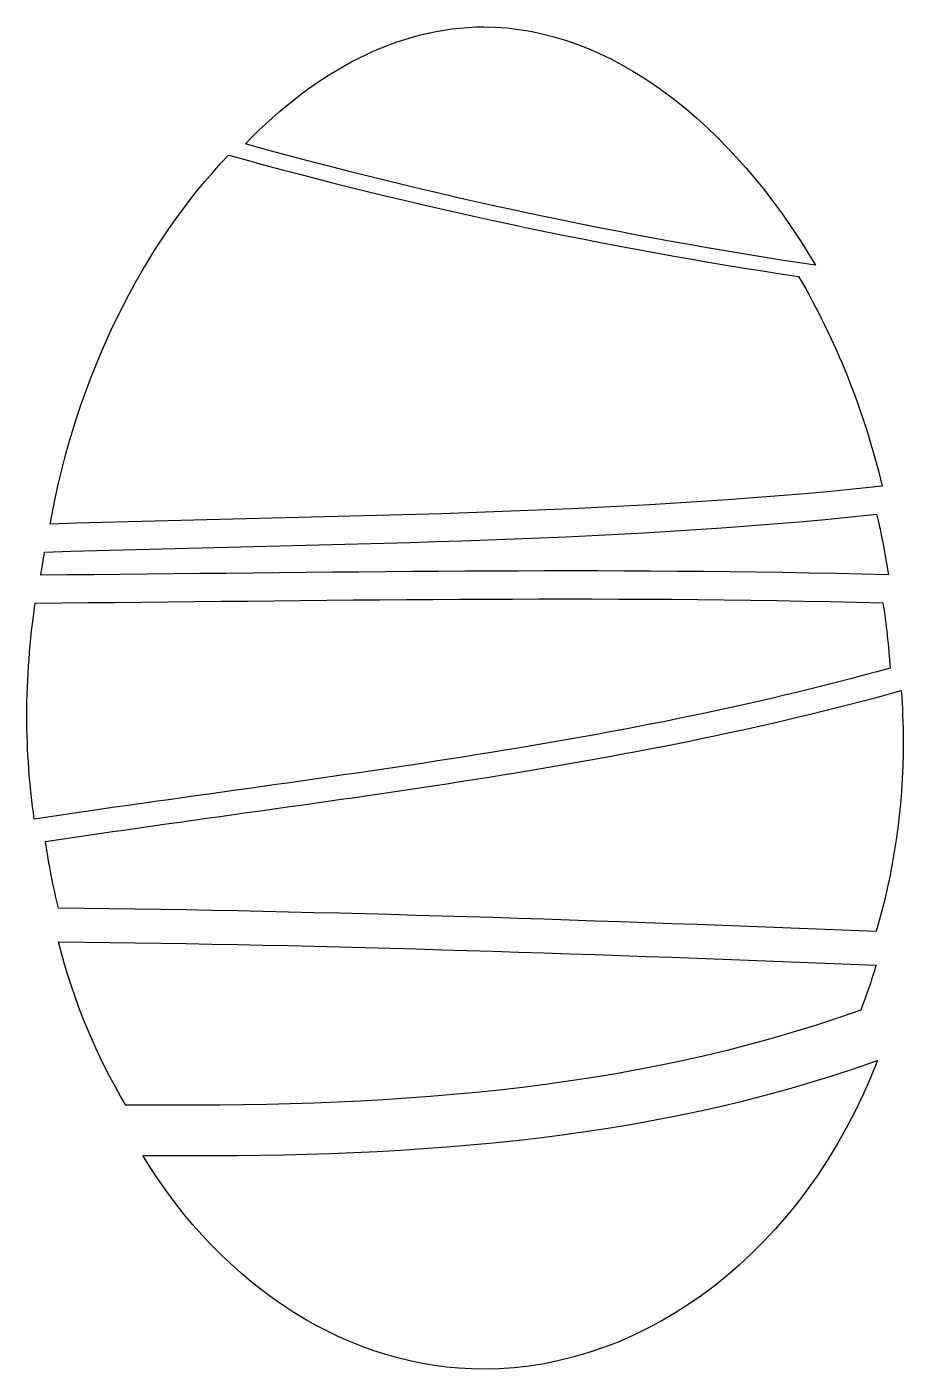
# Model space of a CAD drawing. Header units: centimetres. Extents: x -4.5 to 4.5, y -6.9 to 6.9.
import ezdxf

# ---------------------------------------------------------------- set-up
doc = ezdxf.new("R2010")
doc.units = ezdxf.units.CM
doc.header["$MEASUREMENT"] = 0
doc.layers.add('Camada 1', color=7, linetype='Continuous')

msp = doc.modelspace()

# ---------------------------------------------------------------- linework, layer by layer
at = {"layer": 'Camada 1'}
for points, knots in [([(0.19264, 6.87905), (-0.68223, 6.87905), (-1.53369, 6.42479), (-2.2511, 5.67903), (-2.2511, 5.67903), (-0.34464, 5.1497), (1.61187, 4.73209), (3.59154, 4.43501), (3.59154, 4.43501), (2.73876, 5.89115), (1.47886, 6.87905), (0.19264, 6.87905)], [0, 0, 0, 0, 0.25, 0.25, 0.25, 0.25, 0.5, 0.5, 0.5, 0.5, 1, 1, 1, 1]), ([(3.41955, 4.32034), (1.43989, 4.61742), (-0.51663, 5.03503), (-2.42308, 5.56433), (-2.42308, 5.56433), (-3.30573, 4.64683), (-3.98388, 3.28711), (-4.25111, 1.7823), (-4.25111, 1.7823), (-1.39618, 1.87255), (1.4649, 1.87086), (4.27612, 2.17066), (4.27612, 2.17066), (4.09112, 2.94853), (3.79479, 3.67968), (3.41955, 4.32034)], [0, 0, 0, 0, 0.2, 0.2, 0.2, 0.2, 0.4, 0.4, 0.4, 0.4, 0.6, 0.6, 0.6, 0.6, 1, 1, 1, 1]), ([(4.34062, 1.26083), (4.30789, 1.47123), (4.26738, 1.67924), (4.21878, 1.88403), (4.21878, 1.88403), (1.40766, 1.58423), (-1.45346, 1.5859), (-4.3084, 1.49567), (-4.3084, 1.49567), (-4.32234, 1.41719), (-4.33547, 1.33851), (-4.34716, 1.25926), (-4.34716, 1.25926), (-1.45301, 1.28158), (1.455, 1.34254), (4.34062, 1.26083)], [0, 0, 0, 0, 0.2, 0.2, 0.2, 0.2, 0.4, 0.4, 0.4, 0.4, 0.6, 0.6, 0.6, 0.6, 1, 1, 1, 1]), ([(-4.40452, 0.97262), (-4.46029, 0.59384), (-4.49077, 0.20737), (-4.49077, -0.18276), (-4.49077, -0.18276), (-4.49077, -0.54892), (-4.46339, -0.90195), (-4.41409, -1.24165), (-4.41409, -1.24165), (-1.48235, -0.79969), (1.48633, -0.49552), (4.35709, 0.30637), (4.35709, 0.30637), (4.34182, 0.53097), (4.31746, 0.75394), (4.28319, 0.97415), (4.28319, 0.97415), (1.39764, 1.05589), (-1.51037, 0.99493), (-4.40452, 0.97262)], [0, 0, 0, 0, 0.16666667, 0.16666667, 0.16666667, 0.16666667, 0.33333333, 0.33333333, 0.33333333, 0.33333333, 0.5, 0.5, 0.5, 0.5, 0.66666667, 0.66666667, 0.66666667, 0.66666667, 1, 1, 1, 1]), ([(-4.16608, -2.15467), (-1.3729, -2.18264), (1.42023, -2.284), (4.21349, -2.39274), (4.21349, -2.39274), (4.391, -1.79558), (4.49077, -1.14047), (4.49077, -0.43808), (4.49077, -0.43808), (4.49077, -0.26557), (4.48339, -0.09383), (4.47177, 0.07709), (4.47177, 0.07709), (1.60101, -0.72478), (-1.36769, -1.02895), (-4.29941, -1.47099), (-4.29941, -1.47099), (-4.26532, -1.70546), (-4.22151, -1.93414), (-4.16608, -2.15467)], [0, 0, 0, 0, 0.16666667, 0.16666667, 0.16666667, 0.16666667, 0.33333333, 0.33333333, 0.33333333, 0.33333333, 0.5, 0.5, 0.5, 0.5, 0.66666667, 0.66666667, 0.66666667, 0.66666667, 1, 1, 1, 1]), ([(-3.47464, -4.17278), (-0.90056, -4.19379), (1.6473, -4.06488), (4.05585, -3.19832), (4.05585, -3.19832), (4.11356, -3.04859), (4.16647, -2.8949), (4.21349, -2.73678), (4.21349, -2.73678), (1.42023, -2.62796), (-1.3729, -2.5267), (-4.16608, -2.49863), (-4.16608, -2.49863), (-4.01026, -3.11897), (-3.77298, -3.68103), (-3.47464, -4.17278)], [0, 0, 0, 0, 0.2, 0.2, 0.2, 0.2, 0.4, 0.4, 0.4, 0.4, 0.6, 0.6, 0.6, 0.6, 1, 1, 1, 1]), ([(-3.30266, -4.68883), (-2.47287, -6.05683), (-1.16795, -6.87905), (0.19264, -6.87905), (0.19264, -6.87905), (1.85724, -6.87905), (3.47718, -5.66213), (4.22785, -3.71429), (4.22785, -3.71429), (1.8193, -4.58093), (-0.72858, -4.70975), (-3.30266, -4.68883)], [0, 0, 0, 0, 0.25, 0.25, 0.25, 0.25, 0.5, 0.5, 0.5, 0.5, 1, 1, 1, 1])]:
    msp.add_open_spline(points, degree=3, knots=knots, dxfattribs=at)

doc.saveas('drawing.dxf')
